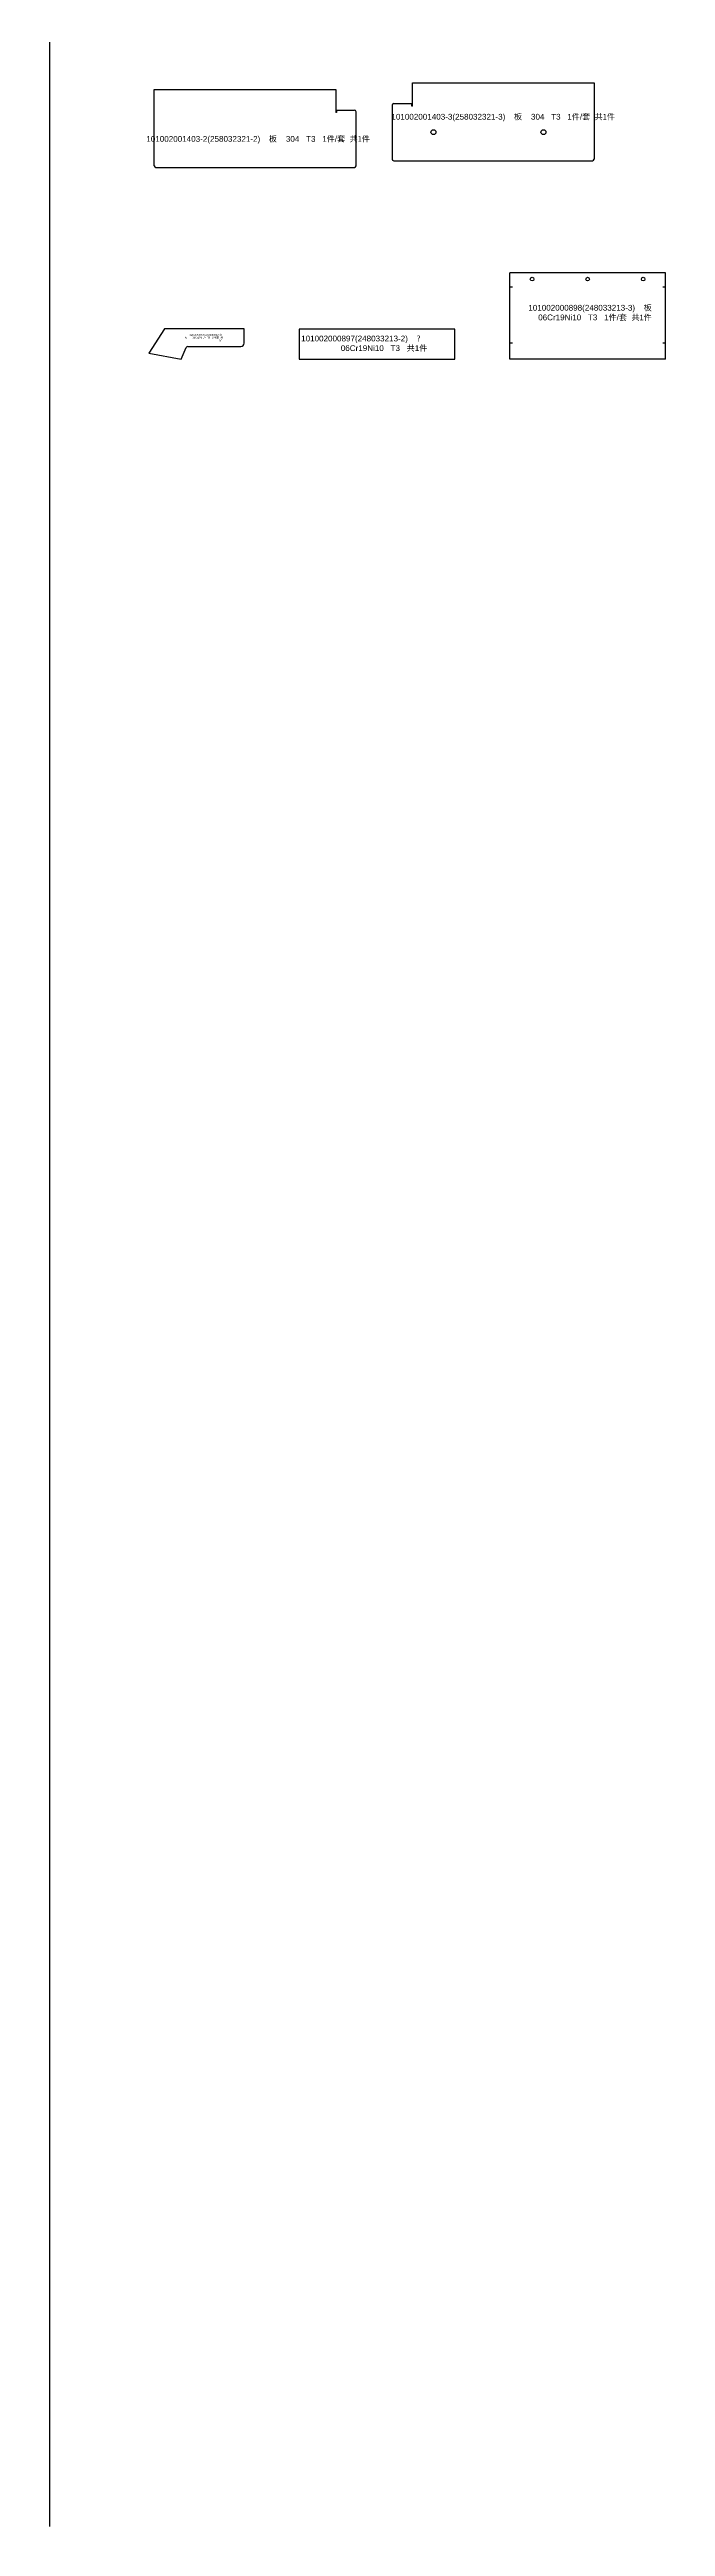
# Model space of a CAD drawing. Extents: x -15495 to 21573, y -5484 to 3275.
# Drawn here: x 4643 to 5763, y -5438 to -934 of the extents above; entities that cross this region are included whole.
import ezdxf

# ---------------------------------------------------------------- set-up
doc = ezdxf.new("R2010")
doc.units = 0
doc.header["$MEASUREMENT"] = 0
doc.linetypes.add('CENTERX2', pattern=[20.32, 12.7, -2.54, 2.54, -2.54])
doc.layers.get('0').update_dxf_attribs({"linetype": 'CONTINUOUS'})
doc.layers.add('3', color=7, linetype='CONTINUOUS')
doc.styles.get("Standard").update_dxf_attribs({"font": 'arial.ttf'})

# ---------------------------------------------------------------- blocks, each defined once
blk = doc.blocks.new('DWG合并20101002000896_248033')
at = {"color": 7, "linetype": 'CONTINUOUS'}
for p, q in [((-604.8, -346.5), (-633.3, -390.4)), ((-604.8, -346.5), (-633.3, -390.4)), ((-460.3, -346.5), (-604.8, -346.5)), ((-460.3, -346.5), (-604.8, -346.5)), ((-460.3, -372.5), (-460.3, -346.5)), ((-460.3, -372.5), (-460.3, -346.5)), ((-633.3, -390.4), (-574.6, -401.5)), ((-633.3, -390.4), (-574.6, -401.5)), ((-574.6, -401.5), (-565.6, -380.3)), ((-574.6, -401.5), (-565.6, -380.3)), ((-562.8, -378.5), (-466.3, -378.5)), ((-562.8, -378.5), (-466.3, -378.5))]:
    blk.add_line(p, q, dxfattribs=at)
for centre, radius, start, end in [((-562.8, -381.5), 3, 90, 157), ((-562.8, -381.5), 3, 90, 157), ((-466.3, -372.5), 6, 270, 0), ((-466.3, -372.5), 6, 270, 0)]:
    blk.add_arc(centre, radius, start, end, dxfattribs=at)
at = {"color": 3, "insert": (-499, -355.5), "char_height": 3.15, "width": 71.431, "attachment_point": 3}
blk.add_mtext('{\\fArial|b0|i0|c0|p34;\\W3.78093; }101002000896(248033213-1)  {\\fSimSun|b0|i0|c134|p2; 板}    {\\fArial|b0|i0|c0|p34;\\W3.78093; }06Cr19Ni10   T3   2{\\fSimSun|b0|i0|c134|p2;件}/{\\fSimSun|b0|i0|c134|p2;套}  {\\fSimSun|b0|i0|c134|p2;共2件}', dxfattribs=at)
blk = doc.blocks.new('DWG合并49101002000897_248033')
at = {"layer": '3', "color": 7}
for p, q in [((0, 54.3), (-283, 54.3)), ((-283, 54.3), (-283, 0)), ((0, 0), (0, 54.3)), ((-283, 0), (0, 0))]:
    blk.add_line(p, q, dxfattribs=at)
at = {"color": 3, "insert": (-49.9, 42.8), "char_height": 10.5, "width": 225.31, "attachment_point": 3}
blk.add_mtext('101002000897(248033213-2)  {\\fSimSun|b0|i0|c134|p2; ?}    06Cr19Ni10   T3   {\\fSimSun|b0|i0|c134|p2;共}1{\\fSimSun|b0|i0|c134|p2;件}', dxfattribs=at)
blk = doc.blocks.new('DWG合并76101002000898_248033')
at = {"color": 7, "linetype": 'CONTINUOUS'}
for p, q in [((-411.8, -492.9), (-694.8, -492.9)), ((-694.8, -649.7), (-694.8, -492.9)), ((-411.8, -492.9), (-694.8, -492.9)), ((-694.8, -649.7), (-694.8, -492.9)), ((-411.8, -649.7), (-411.8, -492.9)), ((-411.8, -649.7), (-411.8, -492.9)), ((-411.8, -649.7), (-694.8, -649.7)), ((-411.8, -649.7), (-694.8, -649.7))]:
    blk.add_line(p, q, dxfattribs=at)
at = {"color": 6, "linetype": 'CENTERX2'}
for p, q in [((-694.8, -518.3), (-689.8, -518.3)), ((-694.8, -518.3), (-689.8, -518.3)), ((-416.8, -518.3), (-411.8, -518.3)), ((-416.8, -518.3), (-411.8, -518.3)), ((-689.8, -620.5), (-694.8, -620.5)), ((-689.8, -620.5), (-694.8, -620.5)), ((-411.8, -620.5), (-416.8, -620.5)), ((-411.8, -620.5), (-416.8, -620.5))]:
    blk.add_line(p, q, dxfattribs=at)
at = {"color": 7, "linetype": 'CONTINUOUS'}
for centre in [(-654.3, -504.1), (-654.3, -504.1), (-553.3, -504.1), (-553.3, -504.1), (-452.3, -504.1), (-452.3, -504.1)]:
    blk.add_circle(centre, 3.3, dxfattribs=at)
at = {"color": 3, "insert": (-436.7, -551), "char_height": 10.5, "width": 230.741, "attachment_point": 3}
blk.add_mtext('101002000898(248033213-3)  {\\fSimSun|b0|i0|c134|p2; 板 } 06Cr19Ni10   T3   1{\\fSimSun|b0|i0|c134|p2;件}/{\\fSimSun|b0|i0|c134|p2;套}  {\\fSimSun|b0|i0|c134|p2;共1件}', dxfattribs=at)
blk = doc.blocks.new('101002001403-3_258032321-3')
at = {"color": 7, "linetype": 'CONTINUOUS'}
for p, q in [((1251.7, -398.7), (1251.7, -356.7)), ((1251.7, -356.7), (1581.7, -356.7)), ((1581.7, -356.7), (1581.7, -495.2)), ((1214.7, -397.2), (1214.7, -495.2)), ((1217.7, -394.2), (1250.2, -394.2)), ((1250.2, -398.7), (1250.2, -394.2)), ((1251.7, -398.7), (1250.2, -398.7)), ((1217.7, -498.2), (1578.7, -498.2))]:
    blk.add_line(p, q, dxfattribs=at)
for centre in [(1289.7, -446.2), (1489.7, -446.2)]:
    blk.add_circle(centre, 4.5, dxfattribs=at)
for centre, start, end in [((1217.7, -397.2), 90, 180), ((1217.7, -495.2), 180, 270), ((1578.7, -495.2), 270, 0)]:
    blk.add_arc(centre, 3, start, end, dxfattribs=at)
at = {"color": 3, "insert": (1619.8, -412.9), "char_height": 10.5, "width": 1218.863, "attachment_point": 3}
blk.add_mtext('101002001403-3(258032321-3)  {\\fSimSun|b0|i0|c134|p2; 板}    304   T3   1{\\fSimSun|b0|i0|c134|p2;件}/{\\fSimSun|b0|i0|c134|p2;套}  {\\fSimSun|b0|i0|c134|p2;共1件}', dxfattribs=at)
blk = doc.blocks.new('101002001403-2_258032321-2')
at = {"color": 7, "linetype": 'CONTINUOUS'}
for p, q in [((782.2, -507.2), (782.2, -368.8)), ((782.2, -368.8), (1112.2, -368.8)), ((1112.2, -368.8), (1112.2, -410.7)), ((1113.7, -410.7), (1112.2, -410.7)), ((1113.7, -406.2), (1146.2, -406.2)), ((1113.7, -406.2), (1113.7, -410.7)), ((1149.2, -507.2), (1149.2, -409.2)), ((785.2, -510.2), (1146.2, -510.2))]:
    blk.add_line(p, q, dxfattribs=at)
for centre, start, end in [((1146.2, -409.2), 0, 90), ((785.2, -507.2), 180, 270), ((1146.2, -507.2), 270, 0)]:
    blk.add_arc(centre, 3, start, end, dxfattribs=at)
at = {"color": 3, "insert": (1174.2, -453.2), "char_height": 10.5, "width": 1218.863, "attachment_point": 3}
blk.add_mtext('101002001403-2(258032321-2)  {\\fSimSun|b0|i0|c134|p2; 板}    304   T3   1{\\fSimSun|b0|i0|c134|p2;件}/{\\fSimSun|b0|i0|c134|p2;套}  {\\fSimSun|b0|i0|c134|p2;共1件}', dxfattribs=at)

msp = doc.modelspace()

# ---------------------------------------------------------------- linework, layer by layer
at = {"color": 1}
msp.add_line((4643.40192, 2589.60046), (4643.40192, -5438.14909), dxfattribs=at)

# ---------------------------------------------------------------- block references
for name in ['101002001403-2_258032321-2', '101002001403-3_258032321-3']:
    msp.add_blockref(name, (4051.64548, -637.70071), dxfattribs=at)
for name, p in [('DWG合并76101002000898_248033', (6175.01342, -846.9858)), ('DWG合并20101002000896_248033', (5457.49211, -1095.22891)), ('DWG合并49101002000897_248033', (5380.20643, -1496.70865))]:
    msp.add_blockref(name, p)

doc.saveas('drawing.dxf')
